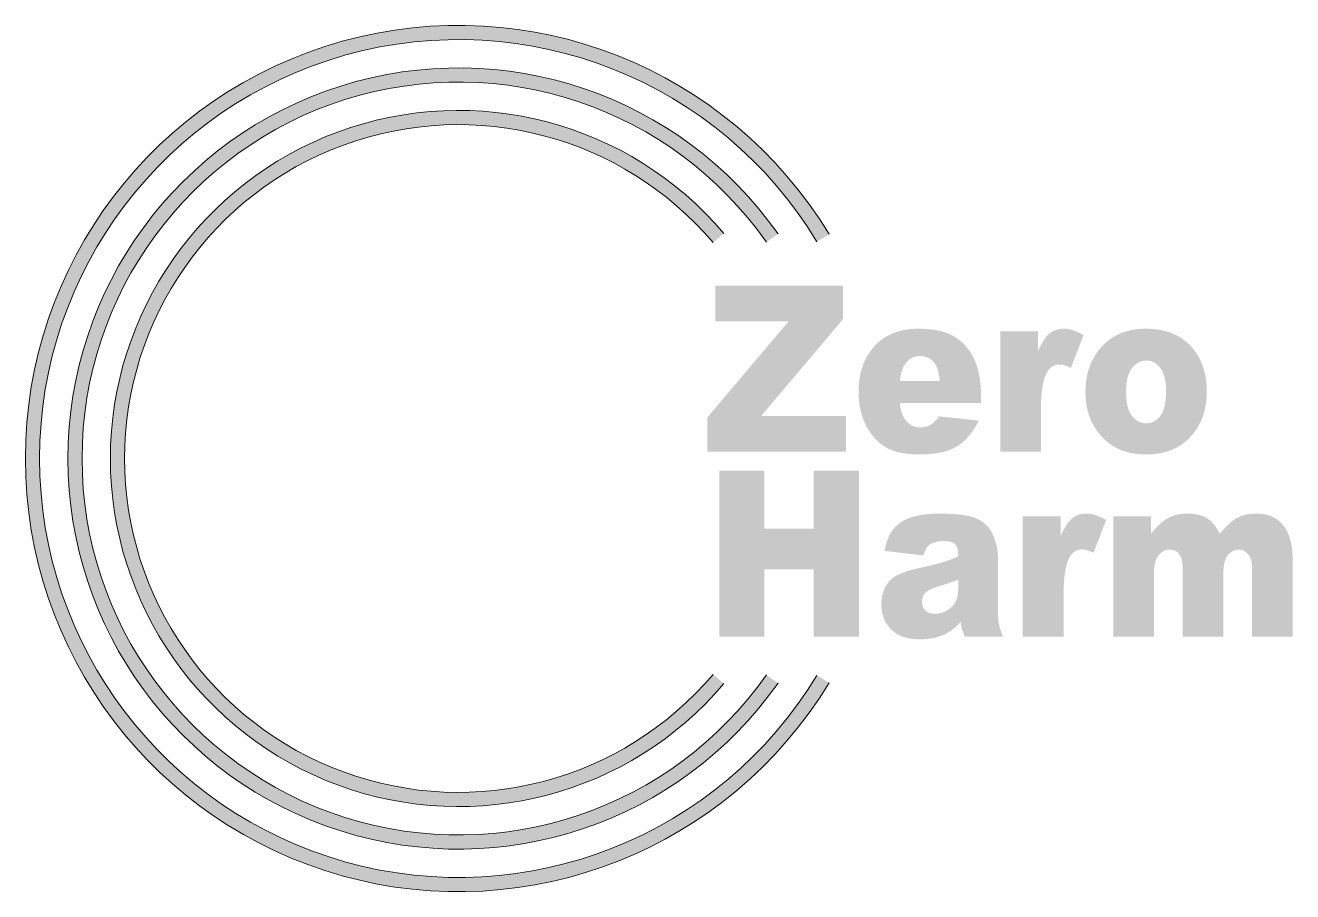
# Model space of a CAD drawing. Header units: millimetres. Extents: x 2699 to 3591, y 333 to 971.
# Drawn here: x 3525.33 to 3551.33, y 443.1 to 460.87 of the extents above; entities that cross this region are included whole.
import ezdxf

# ---------------------------------------------------------------- set-up
doc = ezdxf.new("R2010")
doc.units = ezdxf.units.MM

msp = doc.modelspace()

# ---------------------------------------------------------------- hatches: boundary and pattern name
at = {"linetype": 'Continuous', "lineweight": 0}
for color, points in [(3, [(3541.573, 447.533, -3.5852), (3541.573, 456.431), (3541.822, 456.582, 3.5852), (3541.822, 447.383)]), (3, [(3540.775, 447.374, -3.162147), (3540.775, 456.59), (3540.537, 456.423, 3.162147), (3540.537, 447.542)]), (3, [(3539.665, 447.364, -2.725785), (3539.665, 456.601), (3539.443, 456.412, 2.725785), (3539.443, 447.552)]), (7, [(3539.327, 452.122), (3539.327, 452.827), (3540.993, 454.798), (3539.488, 454.798), (3539.488, 455.525), (3542.111, 455.525), (3542.111, 454.844), (3540.427, 452.852), (3542.171, 452.852), (3542.171, 452.122)]), (7, [(3539.569, 448.329), (3539.569, 451.732), (3540.494, 451.732), (3540.494, 450.54), (3541.506, 450.54), (3541.506, 451.732), (3542.437, 451.732), (3542.437, 448.329), (3541.506, 448.329), (3541.506, 449.705), (3540.494, 449.705), (3540.494, 448.329)])]:
    msp.add_hatch(color=color, dxfattribs=at).paths.add_polyline_path(points)
h = msp.add_hatch(color=7, dxfattribs=at)
edge = h.paths.add_edge_path()
edge.add_spline(control_points=[(3543.679, 452.066), (3544.176, 452.066), (3544.441, 452.228)], knot_values=[0, 0, 0, 1, 1, 1], degree=2, periodic=0)
edge.add_spline(control_points=[(3544.441, 452.228), (3544.707, 452.389), (3544.895, 452.761)], knot_values=[0, 0, 0, 1, 1, 1], degree=2, periodic=0)
edge.add_line((3544.895, 452.761), (3544.077, 452.846))
edge.add_spline(control_points=[(3544.077, 452.846), (3543.999, 452.734), (3543.931, 452.69)], knot_values=[0, 0, 0, 1, 1, 1], degree=2, periodic=0)
edge.add_spline(control_points=[(3543.931, 452.69), (3543.821, 452.62), (3543.698, 452.62)], knot_values=[0, 0, 0, 1, 1, 1], degree=2, periodic=0)
edge.add_spline(control_points=[(3543.698, 452.62), (3543.504, 452.62), (3543.384, 452.781)], knot_values=[0, 0, 0, 1, 1, 1], degree=2, periodic=0)
edge.add_spline(control_points=[(3543.384, 452.781), (3543.298, 452.892), (3543.275, 453.121)], knot_values=[0, 0, 0, 1, 1, 1], degree=2, periodic=0)
edge.add_line((3543.275, 453.121), (3544.941, 453.121))
edge.add_line((3544.941, 453.121), (3544.941, 453.228))
edge.add_spline(control_points=[(3544.941, 453.228), (3544.941, 453.715), (3544.8, 454.019)], knot_values=[0, 0, 0, 1, 1, 1], degree=2, periodic=0)
edge.add_spline(control_points=[(3544.8, 454.019), (3544.659, 454.324), (3544.39, 454.484)], knot_values=[0, 0, 0, 1, 1, 1], degree=2, periodic=0)
edge.add_spline(control_points=[(3544.39, 454.484), (3544.12, 454.644), (3543.654, 454.644)], knot_values=[0, 0, 0, 1, 1, 1], degree=2, periodic=0)
edge.add_spline(control_points=[(3543.654, 454.644), (3543.08, 454.644), (3542.754, 454.286)], knot_values=[0, 0, 0, 1, 1, 1], degree=2, periodic=0)
edge.add_spline(control_points=[(3542.754, 454.286), (3542.428, 453.929), (3542.428, 453.35)], knot_values=[0, 0, 0, 1, 1, 1], degree=2, periodic=0)
edge.add_spline(control_points=[(3542.428, 453.35), (3542.428, 452.944), (3542.59, 452.643)], knot_values=[0, 0, 0, 1, 1, 1], degree=2, periodic=0)
edge.add_spline(control_points=[(3542.59, 452.643), (3542.753, 452.343), (3543, 452.204)], knot_values=[0, 0, 0, 1, 1, 1], degree=2, periodic=0)
edge.add_spline(control_points=[(3543, 452.204), (3543.248, 452.066), (3543.679, 452.066)], knot_values=[0, 0, 0, 1, 1, 1], degree=2, periodic=0)
edge = h.paths.add_edge_path(flags=16)
edge.add_spline(control_points=[(3544.094, 453.573), (3544.069, 453.847), (3543.965, 453.965)], knot_values=[0, 0, 0, 1, 1, 1], degree=2, periodic=0)
edge.add_spline(control_points=[(3543.965, 453.965), (3543.86, 454.084), (3543.689, 454.084)], knot_values=[0, 0, 0, 1, 1, 1], degree=2, periodic=0)
edge.add_spline(control_points=[(3543.689, 454.084), (3543.491, 454.084), (3543.373, 453.905)], knot_values=[0, 0, 0, 1, 1, 1], degree=2, periodic=0)
edge.add_spline(control_points=[(3543.373, 453.905), (3543.298, 453.793), (3543.277, 453.573)], knot_values=[0, 0, 0, 1, 1, 1], degree=2, periodic=0)
edge.add_line((3543.277, 453.573), (3544.094, 453.573))
h = msp.add_hatch(color=7, dxfattribs=at)
edge = h.paths.add_edge_path()
edge.add_line((3545.333, 452.122), (3546.169, 452.122))
edge.add_line((3546.169, 452.122), (3546.169, 452.949))
edge.add_spline(control_points=[(3546.169, 452.949), (3546.169, 453.541), (3546.298, 453.757)], knot_values=[0, 0, 0, 1, 1, 1], degree=2, periodic=0)
edge.add_spline(control_points=[(3546.298, 453.757), (3546.388, 453.91), (3546.552, 453.91)], knot_values=[0, 0, 0, 1, 1, 1], degree=2, periodic=0)
edge.add_spline(control_points=[(3546.552, 453.91), (3546.637, 453.91), (3546.785, 453.841)], knot_values=[0, 0, 0, 1, 1, 1], degree=2, periodic=0)
edge.add_line((3546.785, 453.841), (3547.042, 454.514))
edge.add_spline(control_points=[(3547.042, 454.514), (3546.824, 454.644), (3546.64, 454.644)], knot_values=[0, 0, 0, 1, 1, 1], degree=2, periodic=0)
edge.add_spline(control_points=[(3546.64, 454.644), (3546.464, 454.644), (3546.344, 454.545)], knot_values=[0, 0, 0, 1, 1, 1], degree=2, periodic=0)
edge.add_spline(control_points=[(3546.344, 454.545), (3546.224, 454.447), (3546.112, 454.184)], knot_values=[0, 0, 0, 1, 1, 1], degree=2, periodic=0)
edge.add_line((3546.112, 454.184), (3546.112, 454.588))
edge.add_line((3546.112, 454.588), (3545.333, 454.588))
edge.add_line((3545.333, 454.588), (3545.333, 452.122))
h = msp.add_hatch(color=7, dxfattribs=at)
edge = h.paths.add_edge_path()
edge.add_spline(control_points=[(3548.324, 452.066), (3547.801, 452.066), (3547.479, 452.368)], knot_values=[0, 0, 0, 1, 1, 1], degree=2, periodic=0)
edge.add_spline(control_points=[(3547.479, 452.368), (3547.083, 452.742), (3547.083, 453.348)], knot_values=[0, 0, 0, 1, 1, 1], degree=2, periodic=0)
edge.add_spline(control_points=[(3547.083, 453.348), (3547.083, 453.912), (3547.418, 454.278)], knot_values=[0, 0, 0, 1, 1, 1], degree=2, periodic=0)
edge.add_spline(control_points=[(3547.418, 454.278), (3547.752, 454.644), (3548.322, 454.644)], knot_values=[0, 0, 0, 1, 1, 1], degree=2, periodic=0)
edge.add_spline(control_points=[(3548.322, 454.644), (3548.973, 454.644), (3549.306, 454.214)], knot_values=[0, 0, 0, 1, 1, 1], degree=2, periodic=0)
edge.add_spline(control_points=[(3549.306, 454.214), (3549.573, 453.868), (3549.573, 453.362)], knot_values=[0, 0, 0, 1, 1, 1], degree=2, periodic=0)
edge.add_spline(control_points=[(3549.573, 453.362), (3549.573, 452.793), (3549.241, 452.43)], knot_values=[0, 0, 0, 1, 1, 1], degree=2, periodic=0)
edge.add_spline(control_points=[(3549.241, 452.43), (3548.91, 452.066), (3548.324, 452.066)], knot_values=[0, 0, 0, 1, 1, 1], degree=2, periodic=0)
edge = h.paths.add_edge_path(flags=16)
edge.add_spline(control_points=[(3548.334, 453.992), (3548.505, 453.992), (3548.621, 453.836)], knot_values=[0, 0, 0, 1, 1, 1], degree=2, periodic=0)
edge.add_spline(control_points=[(3548.621, 453.836), (3548.737, 453.679), (3548.737, 453.359)], knot_values=[0, 0, 0, 1, 1, 1], degree=2, periodic=0)
edge.add_spline(control_points=[(3548.737, 453.359), (3548.737, 453.016), (3548.622, 452.86)], knot_values=[0, 0, 0, 1, 1, 1], degree=2, periodic=0)
edge.add_spline(control_points=[(3548.622, 452.86), (3548.507, 452.705), (3548.328, 452.705)], knot_values=[0, 0, 0, 1, 1, 1], degree=2, periodic=0)
edge.add_spline(control_points=[(3548.328, 452.705), (3548.15, 452.705), (3548.033, 452.863)], knot_values=[0, 0, 0, 1, 1, 1], degree=2, periodic=0)
edge.add_spline(control_points=[(3548.033, 452.863), (3547.916, 453.02), (3547.916, 453.35)], knot_values=[0, 0, 0, 1, 1, 1], degree=2, periodic=0)
edge.add_spline(control_points=[(3547.916, 453.35), (3547.916, 453.674), (3548.034, 453.833)], knot_values=[0, 0, 0, 1, 1, 1], degree=2, periodic=0)
edge.add_spline(control_points=[(3548.034, 453.833), (3548.152, 453.992), (3548.334, 453.992)], knot_values=[0, 0, 0, 1, 1, 1], degree=2, periodic=0)
h = msp.add_hatch(color=7, dxfattribs=at)
edge = h.paths.add_edge_path()
edge.add_spline(control_points=[(3545.226, 450.309), (3545.165, 450.5), (3545.059, 450.605)], knot_values=[0, 0, 0, 1, 1, 1], degree=2, periodic=0)
edge.add_spline(control_points=[(3545.059, 450.605), (3544.908, 450.756), (3544.681, 450.803)], knot_values=[0, 0, 0, 1, 1, 1], degree=2, periodic=0)
edge.add_spline(control_points=[(3544.681, 450.803), (3544.455, 450.851), (3544.081, 450.851)], knot_values=[0, 0, 0, 1, 1, 1], degree=2, periodic=0)
edge.add_spline(control_points=[(3544.081, 450.851), (3543.849, 450.851), (3543.649, 450.811)], knot_values=[0, 0, 0, 1, 1, 1], degree=2, periodic=0)
edge.add_spline(control_points=[(3543.649, 450.811), (3543.449, 450.772), (3543.334, 450.699)], knot_values=[0, 0, 0, 1, 1, 1], degree=2, periodic=0)
edge.add_spline(control_points=[(3543.334, 450.699), (3543.175, 450.599), (3543.091, 450.462)], knot_values=[0, 0, 0, 1, 1, 1], degree=2, periodic=0)
edge.add_spline(control_points=[(3543.091, 450.462), (3543.006, 450.326), (3542.961, 450.088)], knot_values=[0, 0, 0, 1, 1, 1], degree=2, periodic=0)
edge.add_line((3542.961, 450.088), (3543.757, 449.993))
edge.add_spline(control_points=[(3543.757, 449.993), (3543.805, 450.154), (3543.885, 450.213)], knot_values=[0, 0, 0, 1, 1, 1], degree=2, periodic=0)
edge.add_spline(control_points=[(3543.885, 450.213), (3543.986, 450.288), (3544.19, 450.288)], knot_values=[0, 0, 0, 1, 1, 1], degree=2, periodic=0)
edge.add_spline(control_points=[(3544.19, 450.288), (3544.348, 450.288), (3544.411, 450.218)], knot_values=[0, 0, 0, 1, 1, 1], degree=2, periodic=0)
edge.add_spline(control_points=[(3544.411, 450.218), (3544.474, 450.148), (3544.474, 449.973)], knot_values=[0, 0, 0, 1, 1, 1], degree=2, periodic=0)
edge.add_spline(control_points=[(3544.474, 449.973), (3544.319, 449.904), (3544.18, 449.861)], knot_values=[0, 0, 0, 1, 1, 1], degree=2, periodic=0)
edge.add_spline(control_points=[(3544.18, 449.861), (3544.042, 449.818), (3543.574, 449.711)], knot_values=[0, 0, 0, 1, 1, 1], degree=2, periodic=0)
edge.add_spline(control_points=[(3543.574, 449.711), (3543.185, 449.623), (3543.04, 449.442)], knot_values=[0, 0, 0, 1, 1, 1], degree=2, periodic=0)
edge.add_spline(control_points=[(3543.04, 449.442), (3542.895, 449.261), (3542.895, 448.981)], knot_values=[0, 0, 0, 1, 1, 1], degree=2, periodic=0)
edge.add_spline(control_points=[(3542.895, 448.981), (3542.895, 448.681), (3543.096, 448.477)], knot_values=[0, 0, 0, 1, 1, 1], degree=2, periodic=0)
edge.add_spline(control_points=[(3543.096, 448.477), (3543.297, 448.273), (3543.685, 448.273)], knot_values=[0, 0, 0, 1, 1, 1], degree=2, periodic=0)
edge.add_spline(control_points=[(3543.685, 448.273), (3543.976, 448.273), (3544.197, 448.375)], knot_values=[0, 0, 0, 1, 1, 1], degree=2, periodic=0)
edge.add_spline(control_points=[(3544.197, 448.375), (3544.358, 448.452), (3544.521, 448.63)], knot_values=[0, 0, 0, 1, 1, 1], degree=2, periodic=0)
edge.add_spline(control_points=[(3544.521, 448.63), (3544.536, 448.524), (3544.55, 448.474)], knot_values=[0, 0, 0, 1, 1, 1], degree=2, periodic=0)
edge.add_spline(control_points=[(3544.55, 448.474), (3544.564, 448.424), (3544.611, 448.329)], knot_values=[0, 0, 0, 1, 1, 1], degree=2, periodic=0)
edge.add_line((3544.611, 448.329), (3545.391, 448.329))
edge.add_spline(control_points=[(3545.391, 448.329), (3545.326, 448.482), (3545.307, 448.581)], knot_values=[0, 0, 0, 1, 1, 1], degree=2, periodic=0)
edge.add_spline(control_points=[(3545.307, 448.581), (3545.287, 448.68), (3545.287, 448.854)], knot_values=[0, 0, 0, 1, 1, 1], degree=2, periodic=0)
edge.add_line((3545.287, 448.854), (3545.287, 449.943))
edge.add_spline(control_points=[(3545.287, 449.943), (3545.287, 450.117), (3545.226, 450.309)], knot_values=[0, 0, 0, 1, 1, 1], degree=2, periodic=0)
edge = h.paths.add_edge_path(flags=16)
edge.add_spline(control_points=[(3544.424, 449.061), (3544.474, 449.171), (3544.474, 449.347)], knot_values=[0, 0, 0, 1, 1, 1], degree=2, periodic=0)
edge.add_line((3544.474, 449.347), (3544.474, 449.498))
edge.add_spline(control_points=[(3544.474, 449.498), (3544.303, 449.429), (3544.117, 449.375)], knot_values=[0, 0, 0, 1, 1, 1], degree=2, periodic=0)
edge.add_spline(control_points=[(3544.117, 449.375), (3543.864, 449.299), (3543.797, 449.224)], knot_values=[0, 0, 0, 1, 1, 1], degree=2, periodic=0)
edge.add_spline(control_points=[(3543.797, 449.224), (3543.728, 449.148), (3543.728, 449.05)], knot_values=[0, 0, 0, 1, 1, 1], degree=2, periodic=0)
edge.add_spline(control_points=[(3543.728, 449.05), (3543.728, 448.939), (3543.796, 448.868)], knot_values=[0, 0, 0, 1, 1, 1], degree=2, periodic=0)
edge.add_spline(control_points=[(3543.796, 448.868), (3543.864, 448.797), (3543.997, 448.797)], knot_values=[0, 0, 0, 1, 1, 1], degree=2, periodic=0)
edge.add_spline(control_points=[(3543.997, 448.797), (3544.136, 448.797), (3544.255, 448.874)], knot_values=[0, 0, 0, 1, 1, 1], degree=2, periodic=0)
edge.add_spline(control_points=[(3544.255, 448.874), (3544.374, 448.951), (3544.424, 449.061)], knot_values=[0, 0, 0, 1, 1, 1], degree=2, periodic=0)
h = msp.add_hatch(color=7, dxfattribs=at)
edge = h.paths.add_edge_path()
edge.add_line((3546.633, 448.329), (3545.797, 448.329))
edge.add_line((3545.797, 448.329), (3545.797, 450.795))
edge.add_line((3545.797, 450.795), (3546.576, 450.795))
edge.add_line((3546.576, 450.795), (3546.576, 450.391))
edge.add_spline(control_points=[(3546.576, 450.391), (3546.688, 450.654), (3546.808, 450.752)], knot_values=[0, 0, 0, 1, 1, 1], degree=2, periodic=0)
edge.add_spline(control_points=[(3546.808, 450.752), (3546.928, 450.851), (3547.104, 450.851)], knot_values=[0, 0, 0, 1, 1, 1], degree=2, periodic=0)
edge.add_spline(control_points=[(3547.104, 450.851), (3547.288, 450.851), (3547.507, 450.721)], knot_values=[0, 0, 0, 1, 1, 1], degree=2, periodic=0)
edge.add_line((3547.507, 450.721), (3547.249, 450.048))
edge.add_spline(control_points=[(3547.249, 450.048), (3547.102, 450.117), (3547.016, 450.117)], knot_values=[0, 0, 0, 1, 1, 1], degree=2, periodic=0)
edge.add_spline(control_points=[(3547.016, 450.117), (3546.852, 450.117), (3546.762, 449.964)], knot_values=[0, 0, 0, 1, 1, 1], degree=2, periodic=0)
edge.add_spline(control_points=[(3546.762, 449.964), (3546.633, 449.748), (3546.633, 449.156)], knot_values=[0, 0, 0, 1, 1, 1], degree=2, periodic=0)
edge.add_line((3546.633, 449.156), (3546.633, 448.329))
h = msp.add_hatch(color=7, dxfattribs=at)
edge = h.paths.add_edge_path()
edge.add_line((3547.654, 448.329), (3548.486, 448.329))
edge.add_line((3548.486, 448.329), (3548.486, 449.587))
edge.add_spline(control_points=[(3548.486, 449.587), (3548.486, 449.868), (3548.579, 449.991)], knot_values=[0, 0, 0, 1, 1, 1], degree=2, periodic=0)
edge.add_spline(control_points=[(3548.579, 449.991), (3548.671, 450.114), (3548.815, 450.114)], knot_values=[0, 0, 0, 1, 1, 1], degree=2, periodic=0)
edge.add_spline(control_points=[(3548.815, 450.114), (3548.903, 450.114), (3548.969, 450.057)], knot_values=[0, 0, 0, 1, 1, 1], degree=2, periodic=0)
edge.add_spline(control_points=[(3548.969, 450.057), (3549.034, 450), (3549.061, 449.907)], knot_values=[0, 0, 0, 1, 1, 1], degree=2, periodic=0)
edge.add_spline(control_points=[(3549.061, 449.907), (3549.077, 449.849), (3549.077, 449.687)], knot_values=[0, 0, 0, 1, 1, 1], degree=2, periodic=0)
edge.add_line((3549.077, 449.687), (3549.077, 448.329))
edge.add_line((3549.077, 448.329), (3549.91, 448.329))
edge.add_line((3549.91, 448.329), (3549.91, 449.602))
edge.add_spline(control_points=[(3549.91, 449.602), (3549.91, 449.869), (3550, 449.99)], knot_values=[0, 0, 0, 1, 1, 1], degree=2, periodic=0)
edge.add_spline(control_points=[(3550, 449.99), (3550.09, 450.111), (3550.236, 450.111)], knot_values=[0, 0, 0, 1, 1, 1], degree=2, periodic=0)
edge.add_spline(control_points=[(3550.236, 450.111), (3550.361, 450.111), (3550.444, 449.983)], knot_values=[0, 0, 0, 1, 1, 1], degree=2, periodic=0)
edge.add_spline(control_points=[(3550.444, 449.983), (3550.501, 449.902), (3550.501, 449.734)], knot_values=[0, 0, 0, 1, 1, 1], degree=2, periodic=0)
edge.add_line((3550.501, 449.734), (3550.501, 448.329))
edge.add_line((3550.501, 448.329), (3551.334, 448.329))
edge.add_line((3551.334, 448.329), (3551.334, 449.878))
edge.add_spline(control_points=[(3551.334, 449.878), (3551.334, 450.38), (3551.138, 450.615)], knot_values=[0, 0, 0, 1, 1, 1], degree=2, periodic=0)
edge.add_spline(control_points=[(3551.138, 450.615), (3550.943, 450.851), (3550.594, 450.851)], knot_values=[0, 0, 0, 1, 1, 1], degree=2, periodic=0)
edge.add_spline(control_points=[(3550.594, 450.851), (3550.357, 450.851), (3550.196, 450.764)], knot_values=[0, 0, 0, 1, 1, 1], degree=2, periodic=0)
edge.add_spline(control_points=[(3550.196, 450.764), (3550.035, 450.677), (3549.839, 450.435)], knot_values=[0, 0, 0, 1, 1, 1], degree=2, periodic=0)
edge.add_spline(control_points=[(3549.839, 450.435), (3549.743, 450.642), (3549.591, 450.746)], knot_values=[0, 0, 0, 1, 1, 1], degree=2, periodic=0)
edge.add_spline(control_points=[(3549.591, 450.746), (3549.44, 450.851), (3549.18, 450.851)], knot_values=[0, 0, 0, 1, 1, 1], degree=2, periodic=0)
edge.add_spline(control_points=[(3549.18, 450.851), (3548.939, 450.851), (3548.768, 450.756)], knot_values=[0, 0, 0, 1, 1, 1], degree=2, periodic=0)
edge.add_spline(control_points=[(3548.768, 450.756), (3548.597, 450.66), (3548.429, 450.435)], knot_values=[0, 0, 0, 1, 1, 1], degree=2, periodic=0)
edge.add_line((3548.429, 450.435), (3548.429, 450.795))
edge.add_line((3548.429, 450.795), (3547.654, 450.795))
edge.add_line((3547.654, 450.795), (3547.654, 448.329))

# ---------------------------------------------------------------- linework, layer by layer
at = {"color": 3, "linetype": 'Continuous', "lineweight": 0}
for radius, start, end in [(8.887, 31.1702, 328.8298), (8.595, 31.1702, 328.8298), (8.014, 35.0982, 324.9018), (7.723, 35.0982, 324.9018), (7.142, 40.2928, 319.7072), (6.85, 40.2928, 319.7072)]:
    msp.add_arc((3534.218, 451.982), radius, start, end, dxfattribs=at)

doc.saveas('drawing.dxf')
